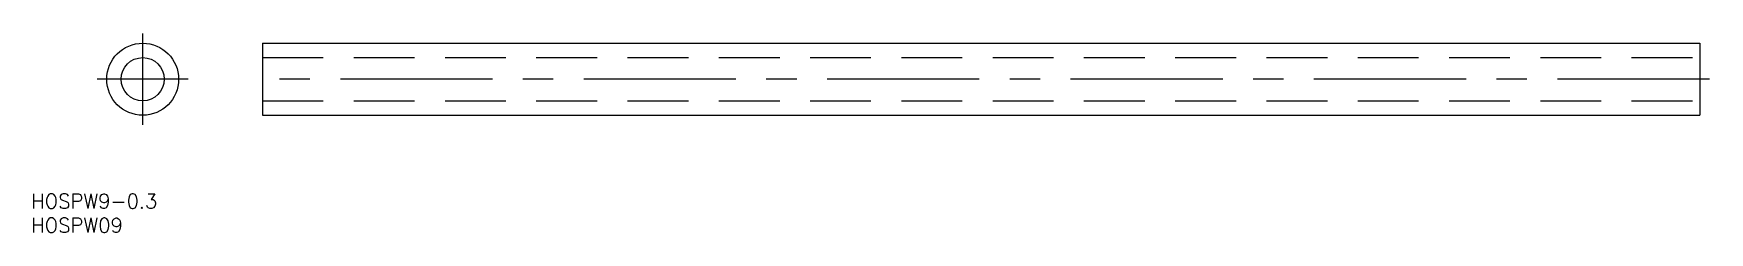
# Model space of a CAD drawing. Extents: x -23 to 327, y -32 to 10.
import ezdxf

# ---------------------------------------------------------------- set-up
doc = ezdxf.new("R2010")
doc.units = 0
doc.linetypes.add('CENTER', pattern=[50.8, 31.75, -6.35, 6.35, -6.35])
doc.linetypes.add('DASHED', pattern=[19.05, 12.7, -6.35])
doc.layers.get('0').update_dxf_attribs({"linetype": 'CONTINUOUS'})
doc.layers.add('CENTER', color=1, linetype='CENTER')
doc.styles.get("Standard").update_dxf_attribs({"font": 'txt.shx', "height": 3, "bigfont": 'bigfont.shx'})

msp = doc.modelspace()

# ---------------------------------------------------------------- linework, layer by layer
at = {"color": 7, "linetype": 'CONTINUOUS'}
for p, q in [((25, 7.5), (25, -7.5)), ((25, 7.5), (325, 7.5)), ((325, 7.5), (325, -7.5)), ((25, -7.5), (325, -7.5))]:
    msp.add_line(p, q, dxfattribs=at)
at = {"color": 3, "linetype": 'DASHED'}
for p, q in [((25, 4.5), (325, 4.5)), ((25, -4.5), (325, -4.5))]:
    msp.add_line(p, q, dxfattribs=at)
at = {"color": 7, "linetype": 'CONTINUOUS'}
for radius in [7.5, 4.5]:
    msp.add_circle((0, 0), radius, dxfattribs=at)
at = {"layer": 'CENTER', "color": 1, "linetype": 'CENTER'}
for p, q in [((0, -9.5), (0, 9.5)), ((9.5, 0), (-9.5, 0)), ((327, 0), (23, 0))]:
    msp.add_line(p, q, dxfattribs=at)

# ---------------------------------------------------------------- texts
at = {"color": 7, "linetype": 'CONTINUOUS'}
for s, p in [('HOSPW9-0.3', (-23.3, -26.89)), ('HOSPW09', (-23.3, -31.89))]:
    msp.add_text(s, height=3, dxfattribs=at).set_placement(p)

doc.saveas('drawing.dxf')
